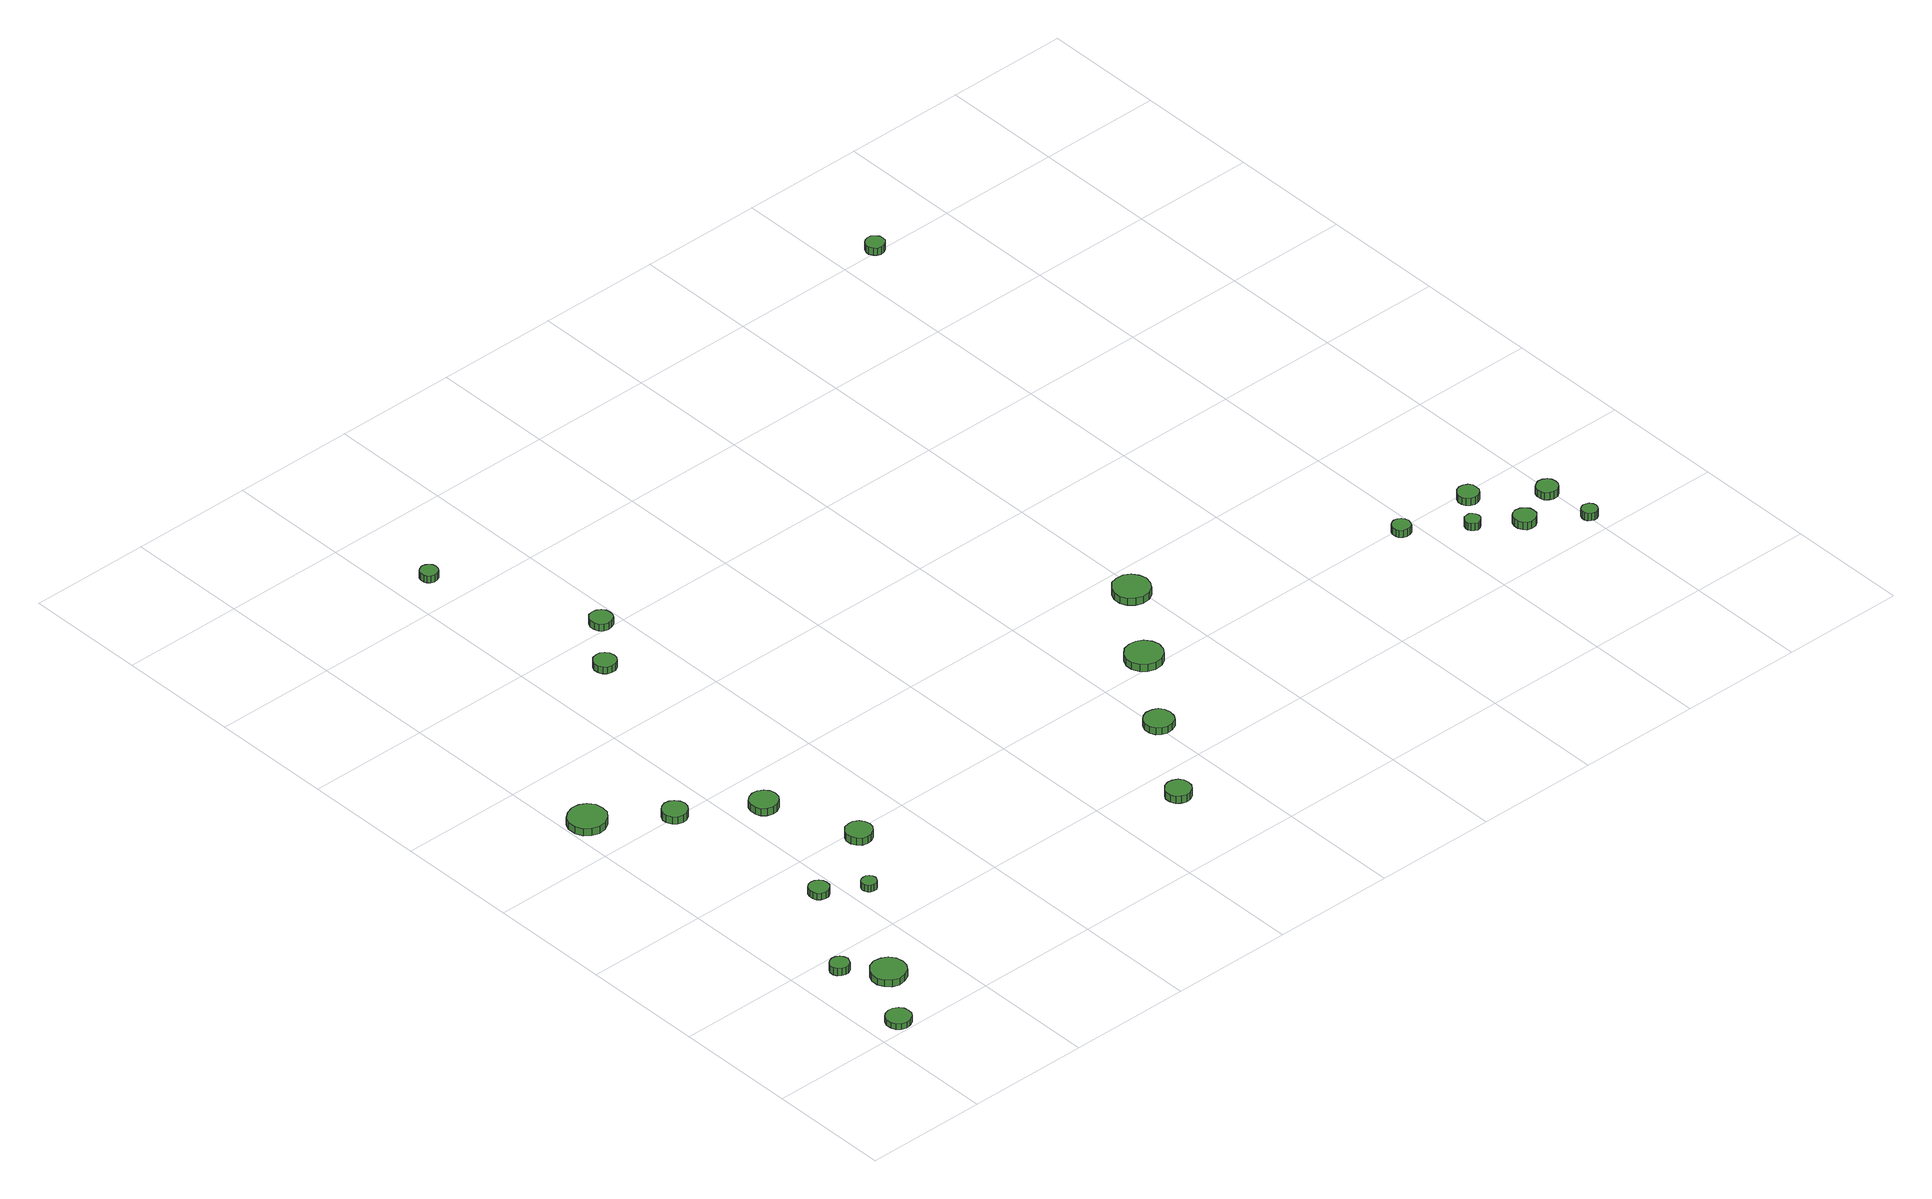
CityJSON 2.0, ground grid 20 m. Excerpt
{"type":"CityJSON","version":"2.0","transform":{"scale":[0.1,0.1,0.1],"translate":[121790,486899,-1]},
"CityObjects":{
"tree1":{"type":"SolitaryVegetationObject","attributes":{"function":"something"},"geometry":[{"type":"MultiSurface","lod":"1","boundaries":[[[0,1,2,3,4,5,6,7,8,9,10,11,12,13,14]],[[15,16,17,18,19,20,21,22,23,24,25,26,27,28,29]],[[0,29,28,1]],[[1,28,27,2]],[[2,27,26,3]],[[3,26,25,4]],[[4,25,24,5]],[[5,24,23,6]],[[6,23,22,7]],[[7,22,21,8]],[[8,21,20,9]],[[9,20,19,10]],[[10,19,18,11]],[[11,18,17,12]],[[12,17,16,13]],[[13,16,15,14]],[[14,15,29,0]]]}]},
"tree2":{"type":"SolitaryVegetationObject","attributes":{"function":"something"},"geometry":[{"type":"MultiSurface","lod":"1","boundaries":[[[30,31,32,33,34,35,36,37,38,39,40,41,42,43,44]],[[45,46,47,48,49,50,51,52,53,54,55,56,57,58,59]],[[30,59,58,31]],[[31,58,57,32]],[[32,57,56,33]],[[33,56,55,34]],[[34,55,54,35]],[[35,54,53,36]],[[36,53,52,37]],[[37,52,51,38]],[[38,51,50,39]],[[39,50,49,40]],[[40,49,48,41]],[[41,48,47,42]],[[42,47,46,43]],[[43,46,45,44]],[[44,45,59,30]]]}]},
"tree3":{"type":"SolitaryVegetationObject","attributes":{"function":"something"},"geometry":[{"type":"MultiSurface","lod":"1","boundaries":[[[60,61,62,63,64,65,66,67,68,69,70,71,72,73,74]],[[75,76,77,78,79,80,81,82,83,84,85,86,87,88,89]],[[60,89,88,61]],[[61,88,87,62]],[[62,87,86,63]],[[63,86,85,64]],[[64,85,84,65]],[[65,84,83,66]],[[66,83,82,67]],[[67,82,81,68]],[[68,81,80,69]],[[69,80,79,70]],[[70,79,78,71]],[[71,78,77,72]],[[72,77,76,73]],[[73,76,75,74]],[[74,75,89,60]]]}]},
"tree4":{"type":"SolitaryVegetationObject","attributes":{"function":"something"},"geometry":[{"type":"MultiSurface","lod":"1","boundaries":[[[90,91,92,93,94,95,96,97,98,99,100,101,102,103,104]],[[105,106,107,108,109,110,111,112,113,114,115,116,117,118,119]],[[90,119,118,91]],[[91,118,117,92]],[[92,117,116,93]],[[93,116,115,94]],[[94,115,114,95]],[[95,114,113,96]],[[96,113,112,97]],[[97,112,111,98]],[[98,111,110,99]],[[99,110,109,100]],[[100,109,108,101]],[[101,108,107,102]],[[102,107,106,103]],[[103,106,105,104]],[[104,105,119,90]]]}]},
"tree5":{"type":"SolitaryVegetationObject","attributes":{"function":"something"},"geometry":[{"type":"MultiSurface","lod":"1","boundaries":[[[120,121,122,123,124,125,126,127,128,129,130,131,132,133,134]],[[135,136,137,138,139,140,141,142,143,144,145,146,147,148,149]],[[120,149,148,121]],[[121,148,147,122]],[[122,147,146,123]],[[123,146,145,124]],[[124,145,144,125]],[[125,144,143,126]],[[126,143,142,127]],[[127,142,141,128]],[[128,141,140,129]],[[129,140,139,130]],[[130,139,138,131]],[[131,138,137,132]],[[132,137,136,133]],[[133,136,135,134]],[[134,135,149,120]]]}]},
"tree6":{"type":"SolitaryVegetationObject","attributes":{"function":"something"},"geometry":[{"type":"MultiSurface","lod":"1","boundaries":[[[150,151,152,153,154,155,156,157,158,159,160,161,162,163,164]],[[165,166,167,168,169,170,171,172,173,174,175,176,177,178,179]],[[150,179,178,151]],[[151,178,177,152]],[[152,177,176,153]],[[153,176,175,154]],[[154,175,174,155]],[[155,174,173,156]],[[156,173,172,157]],[[157,172,171,158]],[[158,171,170,159]],[[159,170,169,160]],[[160,169,168,161]],[[161,168,167,162]],[[162,167,166,163]],[[163,166,165,164]],[[164,165,179,150]]]}]},
"tree7":{"type":"SolitaryVegetationObject","attributes":{"function":"something"},"geometry":[{"type":"MultiSurface","lod":"1","boundaries":[[[180,181,182,183,184,185,186,187,188,189,190,191,192,193,194]],[[195,196,197,198,199,200,201,202,203,204,205,206,207,208,209]],[[180,209,208,181]],[[181,208,207,182]],[[182,207,206,183]],[[183,206,205,184]],[[184,205,204,185]],[[185,204,203,186]],[[186,203,202,187]],[[187,202,201,188]],[[188,201,200,189]],[[189,200,199,190]],[[190,199,198,191]],[[191,198,197,192]],[[192,197,196,193]],[[193,196,195,194]],[[194,195,209,180]]]}]},
"tree8":{"type":"SolitaryVegetationObject","attributes":{"function":"something"},"geometry":[{"type":"MultiSurface","lod":"1","boundaries":[[[210,211,212,213,214,215,216,217,218,219,220,221,222,223,224]],[[225,226,227,228,229,230,231,232,233,234,235,236,237,238,239]],[[210,239,238,211]],[[211,238,237,212]],[[212,237,236,213]],[[213,236,235,214]],[[214,235,234,215]],[[215,234,233,216]],[[216,233,232,217]],[[217,232,231,218]],[[218,231,230,219]],[[219,230,229,220]],[[220,229,228,221]],[[221,228,227,222]],[[222,227,226,223]],[[223,226,225,224]],[[224,225,239,210]]]}]},
"tree9":{"type":"SolitaryVegetationObject","attributes":{"function":"something"},"geometry":[{"type":"MultiSurface","lod":"1","boundaries":[[[240,241,242,243,244,245,246,247,248,249,250,251,252,253,254]],[[255,256,257,258,259,260,261,262,263,264,265,266,267,268,269]],[[240,269,268,241]],[[241,268,267,242]],[[242,267,266,243]],[[243,266,265,244]],[[244,265,264,245]],[[245,264,263,246]],[[246,263,262,247]],[[247,262,261,248]],[[248,261,260,249]],[[249,260,259,250]],[[250,259,258,251]],[[251,258,257,252]],[[252,257,256,253]],[[253,256,255,254]],[[254,255,269,240]]]}]},
"tree10":{"type":"SolitaryVegetationObject","attributes":{"function":"something"},"geometry":[{"type":"MultiSurface","lod":"1","boundaries":[[[270,271,272,273,274,275,276,277,278,279,280,281,282,283,284]],[[285,286,287,288,289,290,291,292,293,294,295,296,297,298,299]],[[270,299,298,271]],[[271,298,297,272]],[[272,297,296,273]],[[273,296,295,274]],[[274,295,294,275]],[[275,294,293,276]],[[276,293,292,277]],[[277,292,291,278]],[[278,291,290,279]],[[279,290,289,280]],[[280,289,288,281]],[[281,288,287,282]],[[282,287,286,283]],[[283,286,285,284]],[[284,285,299,270]]]}]},
"tree11":{"type":"SolitaryVegetationObject","attributes":{"function":"something"},"geometry":[{"type":"MultiSurface","lod":"1","boundaries":[[[300,301,302,303,304,305,306,307,308,309,310,311,312,313,314]],[[315,316,317,318,319,320,321,322,323,324,325,326,327,328,329]],[[300,329,328,301]],[[301,328,327,302]],[[302,327,326,303]],[[303,326,325,304]],[[304,325,324,305]],[[305,324,323,306]],[[306,323,322,307]],[[307,322,321,308]],[[308,321,320,309]],[[309,320,319,310]],[[310,319,318,311]],[[311,318,317,312]],[[312,317,316,313]],[[313,316,315,314]],[[314,315,329,300]]]}]},
"tree12":{"type":"SolitaryVegetationObject","attributes":{"function":"something"},"geometry":[{"type":"MultiSurface","lod":"1","boundaries":[[[330,331,332,333,334,335,336,337,338,339,340,341,342,343,344]],[[345,346,347,348,349,350,351,352,353,354,355,356,357,358,359]],[[330,359,358,331]],[[331,358,357,332]],[[332,357,356,333]],[[333,356,355,334]],[[334,355,354,335]],[[335,354,353,336]],[[336,353,352,337]],[[337,352,351,338]],[[338,351,350,339]],[[339,350,349,340]],[[340,349,348,341]],[[341,348,347,342]],[[342,347,346,343]],[[343,346,345,344]],[[344,345,359,330]]]}]},
"tree13":{"type":"SolitaryVegetationObject","attributes":{"function":"something"},"geometry":[{"type":"MultiSurface","lod":"1","boundaries":[[[360,361,362,363,364,365,366,367,368,369,370,371,372,373,374]],[[375,376,377,378,379,380,381,382,383,384,385,386,387,388,389]],[[360,389,388,361]],[[361,388,387,362]],[[362,387,386,363]],[[363,386,385,364]],[[364,385,384,365]],[[365,384,383,366]],[[366,383,382,367]],[[367,382,381,368]],[[368,381,380,369]],[[369,380,379,370]],[[370,379,378,371]],[[371,378,377,372]],[[372,377,376,373]],[[373,376,375,374]],[[374,375,389,360]]]}]},
"tree14":{"type":"SolitaryVegetationObject","attributes":{"function":"something"},"geometry":[{"type":"MultiSurface","lod":"1","boundaries":[[[390,391,392,393,394,395,396,397,398,399,400,401,402,403,404]],[[405,406,407,408,409,410,411,412,413,414,415,416,417,418,419]],[[390,419,418,391]],[[391,418,417,392]],[[392,417,416,393]],[[393,416,415,394]],[[394,415,414,395]],[[395,414,413,396]],[[396,413,412,397]],[[397,412,411,398]],[[398,411,410,399]],[[399,410,409,400]],[[400,409,408,401]],[[401,408,407,402]],[[402,407,406,403]],[[403,406,405,404]],[[404,405,419,390]]]}]},
"tree15":{"type":"SolitaryVegetationObject","attributes":{"function":"something"},"geometry":[{"type":"MultiSurface","lod":"1","boundaries":[[[420,421,422,423,424,425,426,427,428,429,430,431,432,433,434]],[[435,436,437,438,439,440,441,442,443,444,445,446,447,448,449]],[[420,449,448,421]],[[421,448,447,422]],[[422,447,446,423]],[[423,446,445,424]],[[424,445,444,425]],[[425,444,443,426]],[[426,443,442,427]],[[427,442,441,428]],[[428,441,440,429]],[[429,440,439,430]],[[430,439,438,431]],[[431,438,437,432]],[[432,437,436,433]],[[433,436,435,434]],[[434,435,449,420]]]}]},
"tree16":{"type":"SolitaryVegetationObject","attributes":{"function":"something"},"geometry":[{"type":"MultiSurface","lod":"1","boundaries":[[[450,451,452,453,454,455,456,457,458,459,460,461,462,463,464]],[[465,466,467,468,469,470,471,472,473,474,475,476,477,478,479]],[[450,479,478,451]],[[451,478,477,452]],[[452,477,476,453]],[[453,476,475,454]],[[454,475,474,455]],[[455,474,473,456]],[[456,473,472,457]],[[457,472,471,458]],[[458,471,470,459]],[[459,470,469,460]],[[460,469,468,461]],[[461,468,467,462]],[[462,467,466,463]],[[463,466,465,464]],[[464,465,479,450]]]}]},
"tree17":{"type":"SolitaryVegetationObject","attributes":{"function":"something"},"geometry":[{"type":"MultiSurface","lod":"1","boundaries":[[[480,481,482,483,484,485,486,487,488,489,490,491,492,493,494]],[[495,496,497,498,499,500,501,502,503,504,505,506,507,508,509]],[[480,509,508,481]],[[481,508,507,482]],[[482,507,506,483]],[[483,506,505,484]],[[484,505,504,485]],[[485,504,503,486]],[[486,503,502,487]],[[487,502,501,488]],[[488,501,500,489]],[[489,500,499,490]],[[490,499,498,491]],[[491,498,497,492]],[[492,497,496,493]],[[493,496,495,494]],[[494,495,509,480]]]}]},
"tree18":{"type":"SolitaryVegetationObject","attributes":{"function":"something"},"geometry":[{"type":"MultiSurface","lod":"1","boundaries":[[[510,511,512,513,514,515,516,517,518,519,520,521,522,523,524]],[[525,526,527,528,529,530,531,532,533,534,535,536,537,538,539]],[[510,539,538,511]],[[511,538,537,512]],[[512,537,536,513]],[[513,536,535,514]],[[514,535,534,515]],[[515,534,533,516]],[[516,533,532,517]],[[517,532,531,518]],[[518,531,530,519]],[[519,530,529,520]],[[520,529,528,521]],[[521,528,527,522]],[[522,527,526,523]],[[523,526,525,524]],[[524,525,539,510]]]}]},
"tree19":{"type":"SolitaryVegetationObject","attributes":{"function":"something"},"geometry":[{"type":"MultiSurface","lod":"1","boundaries":[[[540,541,542,543,544,545,546,547,548,549,550,551,552,553,554]],[[555,556,557,558,559,560,561,562,563,564,565,566,567,568,569]],[[540,569,568,541]],[[541,568,567,542]],[[542,567,566,543]],[[543,566,565,544]],[[544,565,564,545]],[[545,564,563,546]],[[546,563,562,547]],[[547,562,561,548]],[[548,561,560,549]],[[549,560,559,550]],[[550,559,558,551]],[[551,558,557,552]],[[552,557,556,553]],[[553,556,555,554]],[[554,555,569,540]]]}]},
"tree20":{"type":"SolitaryVegetationObject","attributes":{"function":"something"},"geometry":[{"type":"MultiSurface","lod":"1","boundaries":[[[570,571,572,573,574,575,576,577,578,579,580,581,582,583,584]],[[585,586,587,588,589,590,591,592,593,594,595,596,597,598,599]],[[570,599,598,571]],[[571,598,597,572]],[[572,597,596,573]],[[573,596,595,574]],[[574,595,594,575]],[[575,594,593,576]],[[576,593,592,577]],[[577,592,591,578]],[[578,591,590,579]],[[579,590,589,580]],[[580,589,588,581]],[[581,588,587,582]],[[582,587,586,583]],[[583,586,585,584]],[[584,585,599,570]]]}]},
"tree21":{"type":"SolitaryVegetationObject","attributes":{"function":"something"},"geometry":[{"type":"MultiSurface","lod":"1","boundaries":[[[600,601,602,603,604,605,606,607,608,609,610,611,612,613,614]],[[615,616,617,618,619,620,621,622,623,624,625,626,627,628,629]],[[600,629,628,601]],[[601,628,627,602]],[[602,627,626,603]],[[603,626,625,604]],[[604,625,624,605]],[[605,624,623,606]],[[606,623,622,607]],[[607,622,621,608]],[[608,621,620,609]],[[609,620,619,610]],[[610,619,618,611]],[[611,618,617,612]],[[612,617,616,613]],[[613,616,615,614]],[[614,615,629,600]]]}]},
"tree22":{"type":"SolitaryVegetationObject","attributes":{"function":"something"},"geometry":[{"type":"MultiSurface","lod":"1","boundaries":[[[630,631,632,633,634,635,636,637,638,639,640,641,642,643,644]],[[645,646,647,648,649,650,651,652,653,654,655,656,657,658,659]],[[630,659,658,631]],[[631,658,657,632]],[[632,657,656,633]],[[633,656,655,634]],[[634,655,654,635]],[[635,654,653,636]],[[636,653,652,637]],[[637,652,651,638]],[[638,651,650,639]],[[639,650,649,640]],[[640,649,648,641]],[[641,648,647,642]],[[642,647,646,643]],[[643,646,645,644]],[[644,645,659,630]]]}]},
"tree23":{"type":"SolitaryVegetationObject","attributes":{"function":"something"},"geometry":[{"type":"MultiSurface","lod":"1","boundaries":[[[660,661,662,663,664,665,666,667,668,669,670,671,672,673,674]],[[675,676,677,678,679,680,681,682,683,684,685,686,687,688,689]],[[660,689,688,661]],[[661,688,687,662]],[[662,687,686,663]],[[663,686,685,664]],[[664,685,684,665]],[[665,684,683,666]],[[666,683,682,667]],[[667,682,681,668]],[[668,681,680,669]],[[669,680,679,670]],[[670,679,678,671]],[[671,678,677,672]],[[672,677,676,673]],[[673,676,675,674]],[[674,675,689,660]]]}]}
},
"vertices":[
[69,22,16],[68,30,16],[63,37,16],[55,41,16],[47,42,16],[39,39,16],[33,34,16],[30,26,16],[30,18,16],[33,10,16],[39,5,16],[47,2,16],[55,3,16],[63,7,16],[68,14,16],[68,14,6],[63,7,6],[55,3,6],[47,2,6],[39,5,6],[33,10,6],[30,18,6],[30,26,6],[33,34,6],[39,39,6],[47,42,6],[55,41,6],[63,37,6],[68,30,6],[69,22,6],
[85,171,19],[83,177,19],[80,182,19],[74,185,19],[68,186,19],[62,184,19],[57,180,19],[54,174,19],[54,168,19],[57,162,19],[62,158,19],[68,156,19],[74,156,19],[80,160,19],[83,165,19],[83,165,6],[80,160,6],[74,156,6],[68,156,6],[62,158,6],[57,162,6],[54,168,6],[54,174,6],[57,180,6],[62,184,6],[68,186,6],[74,185,6],[80,182,6],[83,177,6],[85,171,6],
[141,114,17],[139,125,17],[132,135,17],[122,140,17],[110,142,17],[99,138,17],[91,130,17],[86,120,17],[86,108,17],[91,98,17],[99,90,17],[110,86,17],[122,88,17],[132,93,17],[139,103,17],[139,103,5],[132,93,5],[122,88,5],[110,86,5],[99,90,5],[91,98,5],[86,108,5],[86,120,5],[91,130,5],[99,138,5],[110,142,5],[122,140,5],[132,135,5],[139,125,5],[141,114,5],
[64,675,19],[62,688,19],[54,698,19],[43,704,19],[31,705,19],[19,701,19],[9,693,19],[4,682,19],[4,669,19],[9,657,19],[19,649,19],[31,645,19],[43,647,19],[54,653,19],[62,663,19],[62,663,6],[54,653,6],[43,647,6],[31,645,6],[19,649,6],[9,657,6],[4,669,6],[4,682,6],[9,693,6],[19,701,6],[31,705,6],[43,704,6],[54,698,6],[62,688,6],[64,675,6],
[182,322,22],[181,328,22],[177,334,22],[171,337,22],[165,338,22],[158,336,22],[153,331,22],[151,325,22],[151,318,22],[153,312,22],[158,308,22],[165,306,22],[171,306,22],[177,310,22],[181,315,22],[181,315,10],[177,310,10],[171,306,10],[165,306,10],[158,308,10],[153,312,10],[151,318,10],[151,325,10],[153,331,10],[158,336,10],[165,338,10],[171,337,10],[177,334,10],[181,328,10],[182,322,10],
[243,284,21],[242,289,21],[239,293,21],[235,296,21],[230,296,21],[225,295,21],[221,292,21],[219,287,21],[219,282,21],[221,277,21],[225,274,21],[230,273,21],[235,273,21],[239,276,21],[242,280,21],[242,280,9],[239,276,9],[235,273,9],[230,273,9],[225,274,9],[221,277,9],[219,282,9],[219,287,9],[221,292,9],[225,295,9],[230,296,9],[235,296,9],[239,293,9],[242,289,9],[243,284,9],
[157,600,22],[155,608,22],[150,615,22],[143,619,22],[135,620,22],[127,617,22],[121,612,22],[117,604,22],[117,596,22],[121,588,22],[127,583,22],[135,580,22],[143,581,22],[150,585,22],[155,592,22],[155,592,9],[150,585,9],[143,581,9],[135,580,9],[127,583,9],[121,588,9],[117,596,9],[117,604,9],[121,612,9],[127,617,9],[135,620,9],[143,619,9],[150,615,9],[155,608,9],[157,600,9],
[264,523,29],[262,532,29],[256,539,29],[248,544,29],[239,545,29],[230,542,29],[223,536,29],[220,527,29],[220,518,29],[223,509,29],[230,503,29],[239,500,29],[248,501,29],[256,506,29],[262,513,29],[262,513,16],[256,506,16],[248,501,16],[239,500,16],[230,503,16],[223,509,16],[220,518,16],[220,527,16],[223,536,16],[230,542,16],[239,545,16],[248,544,16],[256,539,16],[262,532,16],[264,523,16],
[318,379,27],[316,387,27],[311,394,27],[303,399,27],[295,399,27],[286,397,27],[280,391,27],[276,383,27],[276,374,27],[280,366,27],[286,360,27],[295,358,27],[303,359,27],[311,363,27],[316,370,27],[316,370,14],[311,363,14],[303,359,14],[295,358,14],[286,360,14],[280,366,14],[276,374,14],[276,383,14],[280,391,14],[286,397,14],[295,399,14],[303,399,14],[311,394,14],[316,387,14],[318,379,14],
[319,930,22],[318,938,22],[313,944,22],[307,948,22],[299,948,22],[292,946,22],[287,941,22],[284,934,22],[284,927,22],[287,920,22],[292,915,22],[299,913,22],[307,913,22],[313,917,22],[318,923,22],[318,923,10],[313,917,10],[307,913,10],[299,913,10],[292,915,10],[287,920,10],[284,927,10],[284,934,10],[287,941,10],[292,946,10],[299,948,10],[307,948,10],[313,944,10],[318,938,10],[319,930,10],
[268,1258,25],[267,1264,25],[264,1268,25],[259,1271,25],[253,1272,25],[247,1270,25],[243,1266,25],[241,1261,25],[241,1255,25],[243,1250,25],[247,1246,25],[253,1244,25],[259,1245,25],[264,1247,25],[267,1252,25],[267,1252,12],[264,1247,12],[259,1245,12],[253,1244,12],[247,1246,12],[243,1250,12],[241,1255,12],[241,1261,12],[243,1266,12],[247,1270,12],[253,1272,12],[259,1271,12],[264,1268,12],[267,1264,12],[268,1258,12],
[382,1008,24],[381,1015,24],[377,1021,24],[370,1025,24],[363,1026,24],[355,1024,24],[350,1019,24],[347,1012,24],[347,1004,24],[350,997,24],[355,992,24],[363,990,24],[370,991,24],[377,995,24],[381,1001,24],[381,1001,12],[377,995,12],[370,991,12],[363,990,12],[355,992,12],[350,997,12],[347,1004,12],[347,1012,12],[350,1019,12],[355,1024,12],[363,1026,12],[370,1025,12],[377,1021,12],[381,1015,12],[382,1008,12],
[730,144,22],[729,153,22],[724,160,22],[716,164,22],[708,165,22],[700,162,22],[694,156,22],[690,149,22],[690,140,22],[694,132,22],[700,127,22],[708,124,22],[716,125,22],[724,129,22],[729,136,22],[729,136,9],[724,129,9],[716,125,9],[708,124,9],[700,127,9],[694,132,9],[690,140,9],[690,149,9],[694,156,9],[700,162,9],[708,165,9],[716,164,9],[724,160,9],[729,153,9],[730,144,9],
[822,284,24],[820,294,24],[815,302,24],[806,306,24],[796,307,24],[787,304,24],[780,298,24],[776,289,24],[776,279,24],[780,270,24],[787,264,24],[796,261,24],[806,262,24],[815,266,24],[820,274,24],[820,274,12],[815,266,12],[806,262,12],[796,261,12],[787,264,12],[780,270,12],[776,279,12],[776,289,12],[780,298,12],[787,304,12],[796,307,12],[806,306,12],[815,302,12],[820,294,12],[822,284,12],
[914,409,30],[911,421,30],[904,431,30],[893,437,30],[881,438,30],[869,435,30],[860,426,30],[855,415,30],[855,403,30],[860,392,30],[869,384,30],[881,380,30],[893,381,30],[904,387,30],[911,397,30],[911,397,17],[904,387,17],[893,381,17],[881,380,17],[869,384,17],[860,392,17],[855,403,17],[855,415,17],[860,426,17],[869,435,17],[881,438,17],[893,437,17],[904,431,17],[911,421,17],[914,409,17],
[1001,532,36],[998,544,36],[991,554,36],[981,560,36],[968,561,36],[957,558,36],[948,549,36],[943,538,36],[943,526,36],[948,515,36],[957,507,36],[968,503,36],[981,504,36],[991,510,36],[998,520,36],[998,520,23],[991,510,23],[981,504,23],[968,503,23],[957,507,23],[948,515,23],[943,526,23],[943,538,23],[948,549,23],[957,558,23],[968,561,23],[981,560,23],[991,554,23],[998,544,23],[1001,532,23],
[1377,379,34],[1375,385,34],[1372,390,34],[1367,393,34],[1361,394,34],[1355,392,34],[1350,388,34],[1348,382,34],[1348,376,34],[1350,371,34],[1355,367,34],[1361,365,34],[1367,365,34],[1372,368,34],[1375,373,34],[1375,373,21],[1372,368,21],[1367,365,21],[1361,365,21],[1355,367,21],[1350,371,21],[1348,376,21],[1348,382,21],[1350,388,21],[1355,392,21],[1361,394,21],[1367,393,21],[1372,390,21],[1375,385,21],[1377,379,21],
[1461,321,33],[1460,326,33],[1457,330,33],[1453,333,33],[1448,333,33],[1443,332,33],[1439,328,33],[1437,323,33],[1437,318,33],[1439,314,33],[1443,310,33],[1448,308,33],[1453,309,33],[1457,312,33],[1460,316,33],[1460,316,20],[1457,312,20],[1453,309,20],[1448,308,20],[1443,310,20],[1439,314,20],[1437,318,20],[1437,323,20],[1439,328,20],[1443,332,20],[1448,333,20],[1453,333,20],[1457,330,20],[1460,326,20],[1461,321,20],
[1529,277,32],[1528,284,32],[1523,290,32],[1517,294,32],[1509,295,32],[1502,293,32],[1497,288,32],[1494,281,32],[1494,273,32],[1497,266,32],[1502,261,32],[1509,259,32],[1517,260,32],[1523,264,32],[1528,270,32],[1528,270,19],[1523,264,19],[1517,260,19],[1509,259,19],[1502,261,19],[1497,266,19],[1494,273,19],[1494,281,19],[1497,288,19],[1502,293,19],[1509,295,19],[1517,294,19],[1523,290,19],[1528,284,19],[1529,277,19],
[1504,373,33],[1503,380,33],[1499,386,33],[1493,389,33],[1486,390,33],[1479,388,33],[1474,383,33],[1471,376,33],[1471,369,33],[1474,363,33],[1479,358,33],[1486,356,33],[1493,357,33],[1499,360,33],[1503,366,33],[1503,366,20],[1499,360,20],[1493,357,20],[1486,356,20],[1479,358,20],[1474,363,20],[1471,369,20],[1471,376,20],[1474,383,20],[1479,388,20],[1486,390,20],[1493,389,20],[1499,386,20],[1503,380,20],[1504,373,20],
[1604,225,32],[1603,230,32],[1600,235,32],[1595,237,32],[1590,238,32],[1585,236,32],[1581,233,32],[1579,228,32],[1579,223,32],[1581,218,32],[1585,215,32],[1590,213,32],[1595,213,32],[1600,216,32],[1603,220,32],[1603,220,19],[1600,216,19],[1595,213,19],[1590,213,19],[1585,215,19],[1581,218,19],[1579,223,19],[1579,228,19],[1581,233,19],[1585,236,19],[1590,238,19],[1595,237,19],[1600,235,19],[1603,230,19],[1604,225,19],
[1599,307,32],[1598,314,32],[1594,319,32],[1588,323,32],[1580,324,32],[1574,321,32],[1568,317,32],[1566,310,32],[1566,303,32],[1568,297,32],[1574,292,32],[1580,290,32],[1588,290,32],[1594,294,32],[1598,300,32],[1598,300,19],[1594,294,19],[1588,290,19],[1580,290,19],[1574,292,19],[1568,297,19],[1566,303,19],[1566,310,19],[1568,317,19],[1574,321,19],[1580,324,19],[1588,323,19],[1594,319,19],[1598,314,19],[1599,307,19],
[1275,1400,25],[1274,1406,25],[1270,1411,25],[1265,1415,25],[1258,1415,25],[1252,1413,25],[1248,1409,25],[1245,1403,25],[1245,1397,25],[1248,1391,25],[1252,1387,25],[1258,1385,25],[1265,1386,25],[1270,1389,25],[1274,1394,25],[1274,1394,12],[1270,1389,12],[1265,1386,12],[1258,1385,12],[1252,1387,12],[1248,1391,12],[1245,1397,12],[1245,1403,12],[1248,1409,12],[1252,1413,12],[1258,1415,12],[1265,1415,12],[1270,1411,12],[1274,1406,12],[1275,1400,12]
]}
